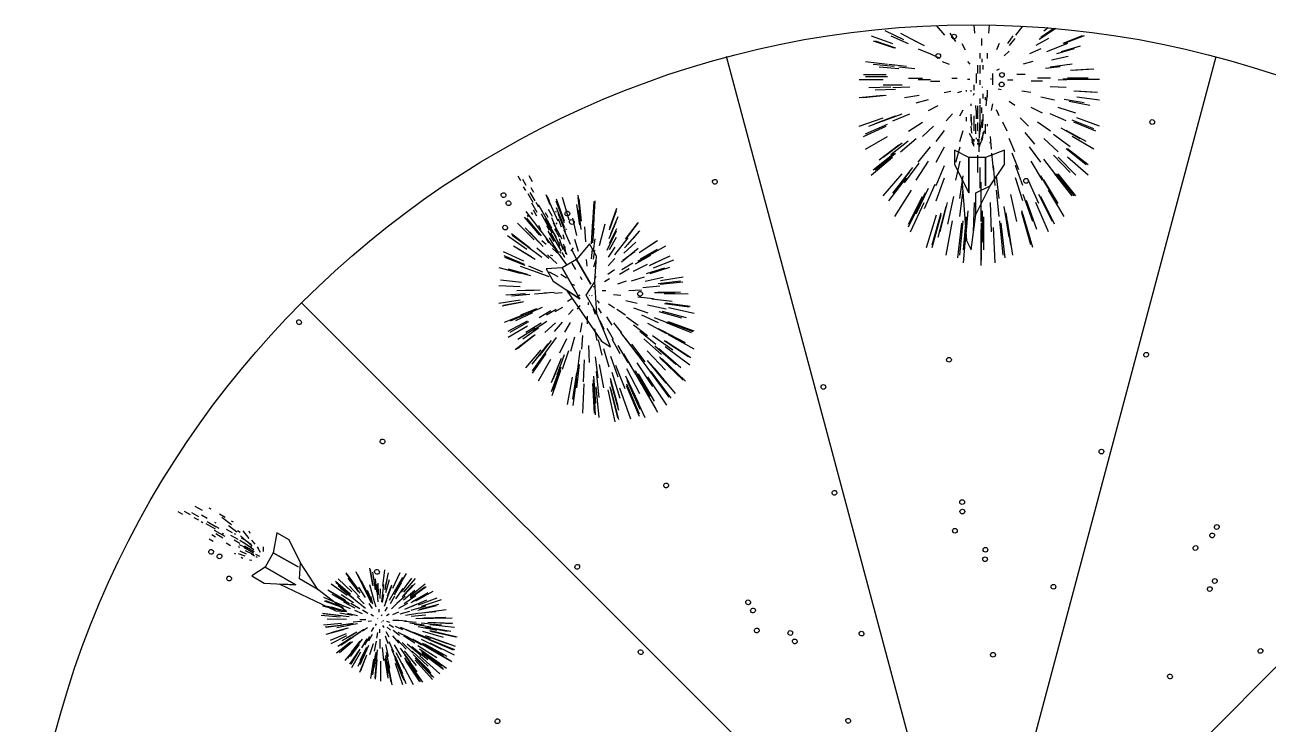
# Model space of a CAD drawing. Header units: inches. Extents: x -1.04 to 1.04, y -1.04 to 1.04.
# Drawn here: x -1.038 to 0.325, y 0.272 to 1.038 of the extents above; entities that cross this region are included whole.
import ezdxf

# ---------------------------------------------------------------- set-up
doc = ezdxf.new("R2010")
doc.units = ezdxf.units.IN
doc.header["$MEASUREMENT"] = 0

msp = doc.modelspace()

# ---------------------------------------------------------------- linework, layer by layer
at = {"color": 7, "linetype": 'Continuous'}
for p, q in [((-0.0389, 1.0377), (-0.0298, 1.0271)), ((0.0023, 1.0384), (0.0031, 1.0293)), ((0.0193, 1.0382), (0.0185, 1.0293)), ((0.0556, 1.0369), (0.0482, 1.0271)), ((-0.1103, 1.0265), (-0.0868, 1.018)), ((-0.0952, 1.0321), (-0.0748, 1.0224)), ((-0.0887, 1.0265), (-0.0695, 1.018)), ((-0.078, 1.0293), (-0.061, 1.0202)), ((-0.067, 1.0236), (-0.0522, 1.0158)), ((-0.0239, 1.0293), (-0.0176, 1.0202)), ((0.0107, 1.0236), (0.0107, 1.0158)), ((0.0453, 1.0265), (0.0394, 1.018)), ((0.0474, 1.0236), (0.0411, 1.0158)), ((0.067, 1.0362), (0.0667, 1.0359)), ((0.0843, 1.0236), (0.0704, 1.0158)), ((0.0922, 1.0343), (0.0742, 1.0224)), ((0.0902, 1.0345), (0.0758, 1.0246)), ((0.0838, 1.035), (0.0792, 1.0315)), ((0.1211, 1.0265), (0.1, 1.018)), ((0.1233, 1.0265), (0.1015, 1.018)), ((-0.1082, 1.0208), (-0.0851, 1.0133)), ((-0.106, 1.0208), (-0.0834, 1.0133)), ((-0.0585, 1.0123), (-0.0453, 1.0067)), ((-0.0107, 1.018), (-0.0072, 1.0111)), ((0.0302, 1.018), (0.0273, 1.0111)), ((0.0411, 1.0095), (0.0358, 1.0045)), ((0.0758, 1.0123), (0.0635, 1.0067)), ((0.105, 1.018), (0.0821, 1.0089)), ((0.1123, 1.0123), (0.0931, 1.0067)), ((0.1189, 1.0152), (0.0981, 1.0089)), ((0, 0), (-0.2689, 1.0036)), ((-0.1166, 0.9982), (-0.0922, 0.9953)), ((-0.0453, 1.0067), (-0.0348, 1.002)), ((-0.0323, 0.9982), (-0.0245, 0.9953)), ((-0.0044, 0.9982), (-0.0021, 0.9953)), ((0.2677, 1.0033), (0, 0)), ((0.0091, 1.0075), (0.0091, 1.0017)), ((0.0091, 1.0075), (0.0091, 1.0017)), ((0.0113, 1.001), (0.0113, 0.9976)), ((0.0171, 1.0075), (0.0171, 1.0017)), ((0.067, 0.9982), (0.0566, 0.9953)), ((0.106, 1.0038), (0.0877, 0.9998)), ((-0.1188, 0.984), (-0.0937, 0.984)), ((-0.1166, 0.9818), (-0.0922, 0.9818)), ((-0.1082, 0.9953), (-0.0851, 0.9931)), ((-0.1015, 0.9925), (-0.0799, 0.9906)), ((-0.0909, 0.9953), (-0.0713, 0.9931)), ((-0.0799, 0.9925), (-0.0625, 0.9906)), ((0.0048, 0.9851), (0.0048, 0.9744)), ((0.0065, 0.9942), (0.0065, 0.9851)), ((0.0091, 0.9942), (0.0091, 0.9851)), ((0.0124, 0.9942), (0.0124, 0.9893)), ((0.023, 0.9851), (0.023, 0.9744)), ((0.0302, 0.9897), (0.0273, 0.9884)), ((0.0585, 0.984), (0.0497, 0.984)), ((0.0972, 0.9925), (0.0809, 0.9906)), ((0.1103, 0.9953), (0.0861, 0.9919)), ((0.1317, 0.9897), (0.1085, 0.9884)), ((0.1339, 0.9897), (0.1103, 0.9884)), ((-0.1232, 0.9784), (-0.0972, 0.9784)), ((-0.1126, 0.9699), (-0.0887, 0.9705)), ((-0.0972, 0.9727), (-0.0763, 0.9727)), ((-0.0864, 0.9699), (-0.0679, 0.9705)), ((-0.0692, 0.9799), (-0.0541, 0.9799)), ((-0.0585, 0.9784), (-0.0453, 0.9784)), ((-0.0453, 0.9765), (-0.0348, 0.9765)), ((-0.0218, 0.9799), (-0.016, 0.9799)), ((-0.0044, 0.979), (-0.0021, 0.979)), ((0.0025, 0.9727), (0.0025, 0.9669)), ((0.0091, 0.9777), (0.0091, 0.9727)), ((0.0119, 0.9699), (0.0119, 0.9705)), ((0.0218, 0.979), (0.0205, 0.979)), ((0.023, 0.9777), (0.023, 0.9727)), ((0.0453, 0.9777), (0.0394, 0.9777)), ((0.0776, 0.9765), (0.0654, 0.9765)), ((0.0864, 0.9799), (0.0723, 0.9799)), ((0.1038, 0.9699), (0.0861, 0.9705)), ((0.1144, 0.9784), (0.0947, 0.9777)), ((0.1211, 0.979), (0.1, 0.979)), ((0.1277, 0.9799), (0.105, 0.9799)), ((0.1402, 0.9784), (0.1144, 0.9784)), ((-0.1232, 0.9586), (-0.0972, 0.9614)), ((-0.1211, 0.9586), (-0.0956, 0.9614)), ((-0.1188, 0.9586), (-0.0937, 0.9614)), ((-0.106, 0.9671), (-0.0834, 0.968)), ((-0.0736, 0.9586), (-0.0575, 0.9614)), ((-0.0607, 0.9529), (-0.0472, 0.9567)), ((-0.0302, 0.9642), (-0.023, 0.9658)), ((-0.0151, 0.9642), (-0.0107, 0.9658)), ((-0.0061, 0.9669), (-0.0061, 0.9653)), ((-0.0008, 0.9669), (-0.0008, 0.9653)), ((0.0021, 0.9614), (0.0031, 0.9636)), ((0.0091, 0.9578), (0.0091, 0.952)), ((0.0124, 0.9628), (0.0124, 0.9578)), ((0.0151, 0.9557), (0.0151, 0.9592)), ((0.0171, 0.9628), (0.0157, 0.9495)), ((0.0171, 0.9669), (0.0171, 0.9595)), ((0.0323, 0.9671), (0.0289, 0.968)), ((0.0648, 0.9642), (0.055, 0.9658)), ((0.0909, 0.9557), (0.0758, 0.9592)), ((0.1233, 0.9529), (0.1015, 0.9567)), ((0.1362, 0.9642), (0.1119, 0.9658)), ((0.138, 0.9642), (0.1138, 0.9658)), ((0.1402, 0.9557), (0.1153, 0.9592)), ((-0.0972, 0.9331), (-0.0763, 0.941)), ((-0.0864, 0.9331), (-0.0679, 0.941)), ((-0.0474, 0.9444), (-0.0368, 0.9501)), ((-0.028, 0.9331), (-0.021, 0.941)), ((-0.0129, 0.9388), (-0.0092, 0.9454)), ((-0.0008, 0.952), (-0.0008, 0.9495)), ((0.0048, 0.9446), (0.0047, 0.9501)), ((0.0048, 0.9446), (0.0048, 0.9354)), ((0.0048, 0.9446), (0.0048, 0.9354)), ((0.0048, 0.9446), (0.0048, 0.9388)), ((0.0065, 0.9495), (0.0065, 0.9446)), ((0.0065, 0.9495), (0.0065, 0.9446)), ((0.0065, 0.9446), (0.0065, 0.9354)), ((0.0091, 0.9504), (0.0091, 0.9404)), ((0.0091, 0.9504), (0.0091, 0.9404)), ((0.0091, 0.9495), (0.0091, 0.9346)), ((0.0113, 0.9416), (0.0113, 0.9479)), ((0.023, 0.952), (0.0214, 0.9446)), ((0.0302, 0.9388), (0.0273, 0.9454)), ((0.0474, 0.9501), (0.0411, 0.9545)), ((0.0776, 0.9416), (0.0654, 0.9479)), ((0.1038, 0.9331), (0.0861, 0.941)), ((0.1144, 0.9416), (0.0947, 0.9479)), ((0.1295, 0.9501), (0.1069, 0.9545)), ((-0.1232, 0.9274), (-0.0972, 0.9366)), ((-0.1188, 0.9161), (-0.0937, 0.9274)), ((-0.1166, 0.9189), (-0.0922, 0.9296)), ((-0.1126, 0.9274), (-0.0887, 0.9366)), ((-0.106, 0.9303), (-0.0834, 0.9388)), ((-0.0692, 0.9218), (-0.0541, 0.9318)), ((-0.0541, 0.9161), (-0.0419, 0.9274)), ((-0.0061, 0.9371), (-0.0061, 0.933)), ((-0.0008, 0.9404), (-0.0002, 0.928)), ((-0.0008, 0.9371), (-0.0008, 0.933)), ((0.0025, 0.9388), (0.0025, 0.9313)), ((0.0025, 0.9313), (0.0025, 0.9222)), ((0.0044, 0.9189), (0.0047, 0.9296)), ((0.0065, 0.9313), (0.0065, 0.9222)), ((0.0114, 0.9346), (0.0081, 0.9181)), ((0.0091, 0.9346), (0.0081, 0.9181)), ((0.0091, 0.928), (0.0081, 0.9147)), ((0.0091, 0.9404), (0.0091, 0.9371)), ((0.0124, 0.9354), (0.0114, 0.9255)), ((0.0124, 0.9404), (0.0124, 0.9371)), ((0.0124, 0.9371), (0.0124, 0.933)), ((0.0151, 0.9189), (0.0151, 0.9296)), ((0.0171, 0.9296), (0.0171, 0.9272)), ((0.039, 0.9218), (0.0343, 0.9318)), ((0.0625, 0.9274), (0.0532, 0.9366)), ((0.0864, 0.9218), (0.0723, 0.9318)), ((0.1339, 0.9246), (0.1103, 0.934)), ((0.1362, 0.9218), (0.1119, 0.9318)), ((0.1402, 0.9274), (0.1153, 0.9366)), ((-0.1166, 0.902), (-0.0922, 0.9161)), ((-0.078, 0.8991), (-0.061, 0.9139)), ((-0.039, 0.9105), (-0.0298, 0.9227)), ((-0.0129, 0.9105), (-0.0092, 0.9227)), ((-0.0028, 0.9197), (0.0025, 0.9106)), ((-0.0008, 0.9272), (-0.0002, 0.9197)), ((0.0048, 0.9147), (0.0048, 0.9131)), ((0.0082, 0.8991), (0.0082, 0.9139)), ((0.0137, 0.9222), (0.0104, 0.9123)), ((0.0124, 0.9181), (0.0114, 0.9131)), ((0.0124, 0.9205), (0.0124, 0.9181)), ((0.0218, 0.902), (0.0205, 0.9161)), ((0.0474, 0.8991), (0.0411, 0.9139)), ((0.0692, 0.9076), (0.0585, 0.9205)), ((0.095, 0.8991), (0.0792, 0.9139)), ((0.1082, 0.9048), (0.0897, 0.9183)), ((0.1189, 0.9133), (0.0981, 0.9252)), ((0.1254, 0.9105), (0.1035, 0.9227)), ((0.1339, 0.902), (0.1103, 0.9161)), ((-0.1015, 0.8906), (-0.0799, 0.907)), ((-0.0972, 0.8935), (-0.0763, 0.9092)), ((-0.0887, 0.8963), (-0.0695, 0.9114)), ((-0.0585, 0.8878), (-0.0453, 0.9048)), ((-0.039, 0.8878), (-0.0298, 0.9048)), ((-0.0031, 0.8931), (-0.0187, 0.9009)), ((-0.0187, 0.9009), (-0.0187, 0.8853)), ((-0.0172, 0.8878), (-0.0126, 0.9048)), ((-0.0002, 0.9131), (0.0025, 0.9073)), ((-0.0002, 0.9106), (0.0025, 0.9056)), ((0.0025, 0.9131), (0.0025, 0.9106)), ((0.0065, 0.9131), (0.0065, 0.9106)), ((0.0065, 0.9089), (0.0065, 0.9073)), ((0.0091, 0.9073), (0.0081, 0.9048)), ((0.0091, 0.9073), (0.0081, 0.9048)), ((0.0114, 0.9131), (0.0091, 0.9073)), ((0.036, 0.9009), (0.0151, 0.8931)), ((0.0214, 0.9089), (0.0197, 0.9089)), ((0.036, 0.8853), (0.036, 0.9009)), ((0.0758, 0.8878), (0.0635, 0.9048)), ((0.1254, 0.885), (0.1035, 0.9026)), ((0.1277, 0.885), (0.105, 0.9026)), ((-0.1103, 0.8737), (-0.0868, 0.8935)), ((-0.1082, 0.8793), (-0.0851, 0.8979)), ((-0.106, 0.8793), (-0.0834, 0.8979)), ((-0.0736, 0.8652), (-0.0575, 0.8866)), ((-0.0607, 0.868), (-0.0472, 0.8888)), ((-0.0172, 0.868), (-0.0126, 0.8888)), ((0.0151, 0.8931), (-0.0031, 0.8931)), ((-0.0031, 0.8931), (-0.0031, 0.8541)), ((-0.0031, 0.8541), (-0.0031, 0.8931)), ((0.0067, 0.8765), (0.0067, 0.8957)), ((0.0151, 0.8931), (0.0151, 0.8619)), ((0.0151, 0.8619), (0.0151, 0.8931)), ((0.0239, 0.8793), (0.022, 0.8979)), ((0.0519, 0.8793), (0.0446, 0.8979)), ((0.0776, 0.868), (0.0654, 0.8888)), ((0.095, 0.8708), (0.0792, 0.8913)), ((0.1082, 0.8765), (0.0897, 0.8957)), ((0.1144, 0.8737), (0.0947, 0.8935)), ((0.1277, 0.8737), (0.105, 0.8935)), ((-0.4978, 0.8728), (-0.4949, 0.8678)), ((-0.4858, 0.8731), (-0.482, 0.8666)), ((-0.0972, 0.851), (-0.0763, 0.8752)), ((-0.0864, 0.8539), (-0.0679, 0.8774)), ((-0.0821, 0.8595), (-0.0645, 0.8822)), ((-0.039, 0.8624), (-0.0298, 0.8844)), ((-0.0187, 0.8853), (-0.0031, 0.8541)), ((-0.0129, 0.8482), (-0.0092, 0.873)), ((0.0094, 0.8595), (0.0094, 0.8822)), ((0.0204, 0.8619), (0.036, 0.8853)), ((0.0258, 0.8624), (0.0239, 0.8844)), ((0.0302, 0.8482), (0.0273, 0.873)), ((0.0562, 0.8624), (0.0482, 0.8844)), ((0.0909, 0.8482), (0.0758, 0.873)), ((0.1103, 0.851), (0.0912, 0.8752)), ((0.1123, 0.851), (0.0931, 0.8752)), ((0.1144, 0.851), (0.0947, 0.8752)), ((-0.4926, 0.8691), (-0.4889, 0.8626)), ((-0.4926, 0.8691), (-0.4889, 0.8626)), ((-0.4918, 0.861), (-0.4893, 0.8567)), ((-0.4836, 0.86), (-0.4807, 0.855)), ((-0.0909, 0.8454), (-0.0713, 0.8708)), ((-0.0909, 0.8454), (-0.0713, 0.8708)), ((-0.0607, 0.8312), (-0.0472, 0.8595)), ((-0.0519, 0.8369), (-0.0402, 0.8639)), ((-0.039, 0.8454), (-0.0298, 0.8708)), ((-0.0031, 0.8541), (-0.0109, 0.8697)), ((-0.0109, 0.8697), (-0.0057, 0.802)), ((0.0047, 0.8541), (0.0204, 0.8619)), ((0.0047, 0.8306), (0.0204, 0.8619)), ((0.0104, 0.8397), (0.0104, 0.8661)), ((0.0562, 0.8454), (0.0482, 0.8708)), ((0.0736, 0.8425), (0.062, 0.8686)), ((0.095, 0.8425), (0.0792, 0.8686)), ((-0.4866, 0.8534), (-0.4813, 0.8441)), ((-0.4844, 0.8547), (-0.479, 0.8454)), ((-0.4669, 0.8524), (-0.4626, 0.8415)), ((-0.4661, 0.8509), (-0.4632, 0.8459)), ((-0.4648, 0.8477), (-0.4539, 0.8234)), ((-0.4558, 0.8478), (-0.4469, 0.8237)), ((-0.449, 0.8494), (-0.4419, 0.8245)), ((-0.4321, 0.8493), (-0.4291, 0.8248)), ((-0.4318, 0.8518), (-0.4288, 0.8266)), ((-0.431, 0.8475), (-0.4282, 0.8232)), ((-0.4132, 0.8455), (-0.4148, 0.8218)), ((-0.0843, 0.8284), (-0.066, 0.8573)), ((-0.0692, 0.8199), (-0.0541, 0.8504)), ((-0.0692, 0.8171), (-0.0541, 0.8482)), ((-0.0648, 0.8256), (-0.0507, 0.8548)), ((-0.026, 0.8199), (-0.0195, 0.8504)), ((-0.0129, 0.8284), (-0.0092, 0.8573)), ((0.0047, 0.8306), (0.0047, 0.8541)), ((0.0104, 0.8227), (0.0104, 0.8526)), ((0.0302, 0.8284), (0.0273, 0.8573)), ((0.0497, 0.8227), (0.0428, 0.8526)), ((0.067, 0.8227), (0.0566, 0.8526)), ((0.0713, 0.8142), (0.06, 0.846)), ((0.0887, 0.8227), (0.0738, 0.8526)), ((0.0909, 0.8199), (0.0758, 0.8504)), ((0.1015, 0.8284), (0.0843, 0.8573)), ((-0.4888, 0.8339), (-0.4727, 0.8125)), ((-0.483, 0.8326), (-0.4818, 0.8304)), ((-0.4827, 0.8433), (-0.4769, 0.8332)), ((-0.481, 0.8356), (-0.4773, 0.8292)), ((-0.4781, 0.844), (-0.4752, 0.839)), ((-0.4755, 0.8415), (-0.4623, 0.8186)), ((-0.4744, 0.8395), (-0.4614, 0.817)), ((-0.4733, 0.8377), (-0.4607, 0.8158)), ((-0.4678, 0.8327), (-0.4649, 0.8277)), ((-0.4646, 0.8365), (-0.4601, 0.8286)), ((-0.4566, 0.8344), (-0.4557, 0.833)), ((-0.456, 0.8454), (-0.447, 0.8216)), ((-0.4556, 0.8381), (-0.4467, 0.8163)), ((-0.4539, 0.8319), (-0.4457, 0.8115)), ((-0.4333, 0.8414), (-0.43, 0.8188)), ((-0.4313, 0.8351), (-0.4285, 0.8139)), ((-0.4147, 0.8324), (-0.4162, 0.8118)), ((-0.4145, 0.8448), (-0.4159, 0.8212)), ((-0.414, 0.8376), (-0.4158, 0.8158)), ((-0.3898, 0.8345), (-0.3974, 0.8135)), ((-0.3896, 0.837), (-0.3972, 0.8156)), ((-0.067, 0.8114), (-0.0522, 0.8435)), ((-0.0434, 0.7973), (-0.0333, 0.8322)), ((-0.0368, 0.8058), (-0.028, 0.8391)), ((-0.0346, 0.8114), (-0.0264, 0.8435)), ((-0.0067, 0.8001), (-0.0038, 0.8347)), ((0.0021, 0.8114), (0.0031, 0.8435)), ((0.0119, 0.8001), (0.0119, 0.8347)), ((0.0218, 0.8114), (0.0205, 0.8435)), ((0.0411, 0.8058), (0.0358, 0.8391)), ((0.0431, 0.7973), (0.0377, 0.8322)), ((0.0648, 0.8001), (0.055, 0.8347)), ((0.0648, 0.7973), (0.055, 0.8322)), ((0.0843, 0.8114), (0.0704, 0.8435)), ((-0.498, 0.8211), (-0.4797, 0.8027)), ((-0.4907, 0.8277), (-0.4741, 0.808)), ((-0.4884, 0.8266), (-0.4722, 0.807)), ((-0.4876, 0.8299), (-0.4864, 0.8278)), ((-0.4752, 0.8189), (-0.4727, 0.8146)), ((-0.4723, 0.8312), (-0.4603, 0.8105)), ((-0.4679, 0.826), (-0.4568, 0.8067)), ((-0.4679, 0.826), (-0.4641, 0.8196)), ((-0.4664, 0.8183), (-0.4635, 0.8133)), ((-0.4664, 0.8183), (-0.4635, 0.8133)), ((-0.4617, 0.8315), (-0.4609, 0.83)), ((-0.4608, 0.8272), (-0.4551, 0.8133)), ((-0.4591, 0.8214), (-0.4494, 0.8039)), ((-0.4559, 0.8214), (-0.4551, 0.82)), ((-0.4535, 0.8257), (-0.4503, 0.817)), ((-0.4377, 0.8266), (-0.4335, 0.8076)), ((-0.4157, 0.8233), (-0.4174, 0.7985)), ((-0.4143, 0.8251), (-0.4159, 0.8066)), ((-0.4024, 0.8198), (-0.4085, 0.7962)), ((-0.3901, 0.8221), (-0.3978, 0.804)), ((-0.3881, 0.828), (-0.396, 0.8088)), ((-0.3669, 0.8208), (-0.3802, 0.8033)), ((-0.3657, 0.8216), (-0.3792, 0.8039)), ((-0.0497, 0.7944), (-0.0384, 0.83)), ((-0.0434, 0.7944), (-0.0333, 0.83)), ((-0.028, 0.786), (-0.021, 0.8234)), ((-0.0151, 0.7831), (-0.0107, 0.8209)), ((-0.0129, 0.786), (-0.0092, 0.8234)), ((-0.0088, 0.7916), (-0.0057, 0.8278)), ((-0.0005, 0.7916), (0.0047, 0.8306)), ((0.0107, 0.7831), (0.0107, 0.8209)), ((0.0107, 0.7803), (0.0107, 0.8186)), ((0.0135, 0.7916), (0.0135, 0.8278)), ((0.0346, 0.786), (0.0308, 0.8234)), ((0.0369, 0.7831), (0.0323, 0.8209)), ((0.0453, 0.786), (0.0394, 0.8234)), ((0.067, 0.7944), (0.0566, 0.83)), ((-0.5089, 0.8073), (-0.4878, 0.7926)), ((-0.5048, 0.8097), (-0.4848, 0.7943)), ((-0.5038, 0.8079), (-0.484, 0.7931)), ((-0.4897, 0.816), (-0.4735, 0.7991)), ((-0.4851, 0.8115), (-0.4701, 0.7956)), ((-0.4731, 0.8133), (-0.4611, 0.7971)), ((-0.4669, 0.8046), (-0.464, 0.7996)), ((-0.4649, 0.8124), (-0.4612, 0.806)), ((-0.4632, 0.8096), (-0.4583, 0.8009)), ((-0.4632, 0.8096), (-0.4583, 0.8009)), ((-0.4632, 0.8048), (-0.4586, 0.7969)), ((-0.462, 0.816), (-0.4558, 0.8053)), ((-0.462, 0.816), (-0.4558, 0.8053)), ((-0.4618, 0.8104), (-0.4568, 0.8018)), ((-0.4607, 0.8082), (-0.4518, 0.7933)), ((-0.4603, 0.8131), (-0.4583, 0.8096)), ((-0.4591, 0.811), (-0.4517, 0.7961)), ((-0.4575, 0.8148), (-0.4554, 0.8112)), ((-0.4554, 0.8112), (-0.4525, 0.8062)), ((-0.4485, 0.8085), (-0.4471, 0.8035)), ((-0.4472, 0.8137), (-0.4405, 0.7978)), ((-0.4454, 0.8151), (-0.4446, 0.8136)), ((-0.4245, 0.8169), (-0.4235, 0.8004)), ((-0.4145, 0.8155), (-0.416, 0.7993)), ((-0.3899, 0.8123), (-0.4001, 0.7911)), ((-0.3896, 0.8149), (-0.3975, 0.7988)), ((-0.3899, 0.8052), (-0.3975, 0.7917)), ((-0.3772, 0.8051), (-0.3916, 0.7862)), ((-0.3672, 0.8084), (-0.3806, 0.7939)), ((-0.3642, 0.8126), (-0.378, 0.7971)), ((-0.0088, 0.7775), (-0.0057, 0.8164)), ((0.0104, 0.7746), (0.0104, 0.8142)), ((0.0258, 0.7775), (0.0239, 0.8164)), ((-0.5025, 0.7963), (-0.4831, 0.7844)), ((-0.4966, 0.7926), (-0.4787, 0.7815)), ((-0.487, 0.7954), (-0.4714, 0.7837)), ((-0.477, 0.7941), (-0.4639, 0.7825)), ((-0.4715, 0.8019), (-0.4668, 0.7979)), ((-0.4638, 0.8006), (-0.4549, 0.7905)), ((-0.4597, 0.7934), (-0.4528, 0.7869)), ((-0.4586, 0.7969), (-0.4531, 0.7886)), ((-0.4552, 0.7989), (-0.4502, 0.7903)), ((-0.4529, 0.8002), (-0.4521, 0.7988)), ((-0.4525, 0.8043), (-0.4483, 0.7923)), ((-0.4511, 0.7992), (-0.4439, 0.7866)), ((-0.4479, 0.7983), (-0.4463, 0.7935)), ((-0.4463, 0.7954), (-0.4463, 0.7935)), ((-0.4463, 0.7935), (-0.4454, 0.7873)), ((-0.4371, 0.7941), (-0.4397, 0.7906)), ((-0.4384, 0.7918), (-0.4334, 0.781)), ((-0.4355, 0.8034), (-0.4317, 0.7903)), ((-0.4193, 0.7982), (-0.4334, 0.781)), ((-0.4115, 0.7847), (-0.4193, 0.7982)), ((-0.4161, 0.7924), (-0.4173, 0.7819)), ((-0.4137, 0.7915), (-0.4152, 0.7814)), ((-0.4133, 0.804), (-0.4151, 0.7906)), ((-0.3912, 0.7946), (-0.3985, 0.7836)), ((-0.3659, 0.7932), (-0.3842, 0.7782)), ((-0.3684, 0.8003), (-0.3813, 0.788)), ((-0.3461, 0.8009), (-0.3648, 0.7884)), ((-0.3447, 0.8017), (-0.3636, 0.7891)), ((-0.345, 0.7923), (-0.3636, 0.7816)), ((-0.3359, 0.7959), (-0.3565, 0.784)), ((-0.0057, 0.802), (-0.0005, 0.7916)), ((-0.5138, 0.7898), (-0.4915, 0.7796)), ((-0.5132, 0.7854), (-0.4909, 0.7762)), ((-0.5122, 0.7836), (-0.4902, 0.7749)), ((-0.4651, 0.7863), (-0.4548, 0.7769)), ((-0.4624, 0.7862), (-0.4598, 0.7857)), ((-0.4549, 0.7905), (-0.4541, 0.789)), ((-0.4528, 0.7869), (-0.4498, 0.7829)), ((-0.4521, 0.7902), (-0.4508, 0.788)), ((-0.4509, 0.7846), (-0.4442, 0.7755)), ((-0.4494, 0.7889), (-0.4469, 0.7846)), ((-0.4334, 0.781), (-0.4492, 0.7719)), ((-0.4477, 0.786), (-0.4465, 0.7838)), ((-0.4334, 0.781), (-0.4178, 0.754)), ((-0.4178, 0.754), (-0.4334, 0.781)), ((-0.4227, 0.7812), (-0.4221, 0.7737)), ((-0.4127, 0.7798), (-0.4146, 0.7726)), ((-0.4133, 0.7566), (-0.4115, 0.7847)), ((-0.3915, 0.7821), (-0.3986, 0.7743)), ((-0.3696, 0.7897), (-0.3825, 0.7799)), ((-0.3523, 0.7857), (-0.369, 0.7761)), ((-0.3486, 0.7892), (-0.3662, 0.7791)), ((-0.3328, 0.7841), (-0.3537, 0.7744)), ((-0.3312, 0.785), (-0.3527, 0.775)), ((-0.3269, 0.7803), (-0.3493, 0.7715)), ((-0.5187, 0.7724), (-0.495, 0.7663)), ((-0.5085, 0.7708), (-0.4875, 0.7652)), ((-0.5037, 0.7688), (-0.4837, 0.7637)), ((-0.4952, 0.7737), (-0.4766, 0.7674)), ((-0.486, 0.7742), (-0.4708, 0.7677)), ((-0.4766, 0.7674), (-0.4637, 0.7626)), ((-0.4492, 0.7719), (-0.4667, 0.7709)), ((-0.4667, 0.7709), (-0.4589, 0.7573)), ((-0.4634, 0.7675), (-0.4538, 0.7625)), ((-0.4507, 0.765), (-0.4442, 0.7609)), ((-0.4492, 0.7719), (-0.4297, 0.7381)), ((-0.4297, 0.7381), (-0.4492, 0.7719)), ((-0.4384, 0.7772), (-0.4344, 0.7703)), ((-0.3919, 0.7697), (-0.3989, 0.7649)), ((-0.3756, 0.7709), (-0.3863, 0.7647)), ((-0.3716, 0.777), (-0.3836, 0.77)), ((-0.3559, 0.7758), (-0.3712, 0.768)), ((-0.337, 0.7718), (-0.3569, 0.7653)), ((-0.3315, 0.7725), (-0.353, 0.7656)), ((-0.5185, 0.7527), (-0.4951, 0.7516)), ((-0.5166, 0.7589), (-0.4937, 0.7562)), ((-0.5166, 0.7589), (-0.4937, 0.7562)), ((-0.4589, 0.7573), (-0.4297, 0.7381)), ((-0.4392, 0.7546), (-0.4356, 0.753)), ((-0.4293, 0.7627), (-0.4274, 0.7594)), ((-0.4229, 0.742), (-0.4133, 0.7566)), ((-0.4132, 0.7519), (-0.4148, 0.751)), ((-0.4121, 0.7628), (-0.4141, 0.7599)), ((-0.4112, 0.7217), (-0.4133, 0.7566)), ((-0.3973, 0.7598), (-0.4027, 0.7566)), ((-0.379, 0.7574), (-0.3884, 0.7543)), ((-0.359, 0.7618), (-0.3736, 0.7574)), ((-0.342, 0.7518), (-0.3608, 0.7502)), ((-0.3383, 0.7614), (-0.3581, 0.7572)), ((-0.3192, 0.7575), (-0.3437, 0.7546)), ((-0.3168, 0.7565), (-0.3418, 0.7537)), ((-0.3163, 0.7619), (-0.3413, 0.7577)), ((-0.5186, 0.7333), (-0.4952, 0.7369)), ((-0.5109, 0.7425), (-0.4894, 0.744)), ((-0.5046, 0.7414), (-0.4847, 0.743)), ((-0.4987, 0.7472), (-0.48, 0.7474)), ((-0.4895, 0.7477), (-0.4732, 0.7479)), ((-0.4796, 0.7436), (-0.4659, 0.7446)), ((-0.4689, 0.7446), (-0.4579, 0.7455)), ((-0.4574, 0.7441), (-0.4491, 0.7451)), ((-0.4297, 0.7381), (-0.4443, 0.7477)), ((-0.4443, 0.7477), (-0.4059, 0.6917)), ((-0.4432, 0.7356), (-0.4384, 0.7384)), ((-0.4316, 0.7413), (-0.4295, 0.7425)), ((-0.4112, 0.7217), (-0.4229, 0.742)), ((-0.4192, 0.7416), (-0.4195, 0.7421)), ((-0.4162, 0.741), (-0.4166, 0.7418)), ((-0.4012, 0.7469), (-0.4051, 0.7467)), ((-0.3849, 0.7417), (-0.3928, 0.7426)), ((-0.3621, 0.7477), (-0.376, 0.7469)), ((-0.349, 0.7379), (-0.3661, 0.7397)), ((-0.3286, 0.7351), (-0.3508, 0.7376)), ((-0.325, 0.7447), (-0.3478, 0.7448)), ((-0.3194, 0.7451), (-0.344, 0.7453)), ((-0.3108, 0.743), (-0.3373, 0.7436)), ((-0.7351, 0.7335), (0, 0)), ((-0.515, 0.7302), (-0.4926, 0.7347)), ((-0.5136, 0.7311), (-0.4915, 0.7353)), ((-0.5001, 0.7143), (-0.4812, 0.7229)), ((-0.4944, 0.7204), (-0.477, 0.7273)), ((-0.486, 0.7225), (-0.4707, 0.7289)), ((-0.4742, 0.7177), (-0.4614, 0.7251)), ((-0.4663, 0.7206), (-0.4556, 0.7268)), ((-0.4569, 0.724), (-0.4484, 0.7289)), ((-0.4423, 0.7208), (-0.4369, 0.7263)), ((-0.4323, 0.7266), (-0.4295, 0.7306)), ((-0.4201, 0.7313), (-0.4204, 0.7342)), ((-0.4125, 0.721), (-0.4146, 0.7266)), ((-0.4083, 0.7333), (-0.4104, 0.7362)), ((-0.406, 0.7224), (-0.4091, 0.7277)), ((-0.3919, 0.7278), (-0.3982, 0.7323)), ((-0.3798, 0.7201), (-0.3892, 0.7263)), ((-0.3667, 0.7328), (-0.3793, 0.7357)), ((-0.3549, 0.7223), (-0.3705, 0.7279)), ((-0.335, 0.7266), (-0.3556, 0.731)), ((-0.318, 0.7167), (-0.3429, 0.7238)), ((-0.3128, 0.7173), (-0.3391, 0.7243)), ((-0.31, 0.7288), (-0.3368, 0.7327)), ((-0.3087, 0.7295), (-0.3357, 0.7333)), ((-0.3045, 0.7221), (-0.3326, 0.728)), ((0.7335, 0.7351), (0, 0)), ((-0.5123, 0.7124), (-0.4903, 0.7214)), ((-0.5083, 0.7025), (-0.4873, 0.7139)), ((-0.506, 0.7014), (-0.4856, 0.7132)), ((-0.5056, 0.7139), (-0.486, 0.7225)), ((-0.4889, 0.7014), (-0.4721, 0.7118)), ((-0.481, 0.7036), (-0.4658, 0.7134)), ((-0.4682, 0.7011), (-0.4566, 0.7116)), ((-0.4577, 0.7021), (-0.4486, 0.7124)), ((-0.4462, 0.7016), (-0.4399, 0.712)), ((-0.4291, 0.7016), (-0.4272, 0.7118)), ((-0.4215, 0.7107), (-0.4214, 0.719)), ((-0.3962, 0.6853), (-0.4112, 0.7217)), ((-0.4029, 0.7044), (-0.4074, 0.7141)), ((-0.3944, 0.7093), (-0.4, 0.7183)), ((-0.3837, 0.7009), (-0.3923, 0.7119)), ((-0.3659, 0.7088), (-0.3785, 0.7178)), ((-0.3556, 0.6974), (-0.3709, 0.7093)), ((-0.3435, 0.7118), (-0.3619, 0.7202)), ((-0.3344, 0.6997), (-0.3553, 0.7111)), ((-0.3244, 0.7082), (-0.3477, 0.7172)), ((-0.3072, 0.7008), (-0.3346, 0.7118)), ((-0.3056, 0.7017), (-0.3336, 0.7124)), ((-0.3043, 0.7025), (-0.3326, 0.713)), ((-0.5085, 0.6962), (-0.4872, 0.7085)), ((-0.5005, 0.6825), (-0.4809, 0.6975)), ((-0.4992, 0.6832), (-0.4797, 0.6982)), ((-0.4978, 0.6939), (-0.4787, 0.706)), ((-0.4977, 0.6841), (-0.4786, 0.6988)), ((-0.4924, 0.6943), (-0.4749, 0.7064)), ((-0.4671, 0.6796), (-0.4555, 0.6955)), ((-0.4397, 0.6808), (-0.4353, 0.6963)), ((-0.4276, 0.6827), (-0.4263, 0.6977)), ((-0.4109, 0.6923), (-0.4134, 0.7052)), ((-0.3927, 0.6933), (-0.3998, 0.7056)), ((-0.3739, 0.6868), (-0.3848, 0.7013)), ((-0.3464, 0.6881), (-0.3641, 0.7023)), ((-0.3278, 0.6818), (-0.3501, 0.6974)), ((-0.3186, 0.6918), (-0.3434, 0.7051)), ((-0.3138, 0.6899), (-0.3397, 0.7035)), ((-0.3044, 0.683), (-0.3324, 0.6985)), ((-0.4889, 0.6623), (-0.4721, 0.6822)), ((-0.4819, 0.6663), (-0.4667, 0.6853)), ((-0.4787, 0.6706), (-0.4646, 0.6886)), ((-0.474, 0.6756), (-0.4609, 0.6924)), ((-0.4516, 0.6787), (-0.4439, 0.6947)), ((-0.4192, 0.6681), (-0.4199, 0.6868)), ((-0.4053, 0.6762), (-0.4091, 0.693)), ((-0.4059, 0.6917), (-0.3962, 0.6853)), ((-0.3977, 0.6632), (-0.4035, 0.6833)), ((-0.3854, 0.6778), (-0.3944, 0.694)), ((-0.3768, 0.6681), (-0.3877, 0.687)), ((-0.3661, 0.6767), (-0.379, 0.6937)), ((-0.358, 0.6691), (-0.3727, 0.6882)), ((-0.34, 0.6771), (-0.3594, 0.6941)), ((-0.3246, 0.6662), (-0.3476, 0.686)), ((-0.3188, 0.6625), (-0.3432, 0.6831)), ((-0.3106, 0.6743), (-0.3372, 0.692)), ((-0.3091, 0.6653), (-0.3361, 0.6855)), ((-0.308, 0.6735), (-0.3354, 0.6913)), ((-0.4817, 0.6565), (-0.4667, 0.6781)), ((-0.4815, 0.659), (-0.4671, 0.6796)), ((-0.4752, 0.6481), (-0.4617, 0.6718)), ((-0.4609, 0.6464), (-0.451, 0.6705)), ((-0.4591, 0.6499), (-0.4497, 0.673)), ((-0.4546, 0.6548), (-0.4465, 0.6769)), ((-0.4488, 0.6609), (-0.4418, 0.6813)), ((-0.4318, 0.6608), (-0.4293, 0.6813)), ((-0.4258, 0.6469), (-0.4248, 0.671)), ((-0.4097, 0.6515), (-0.4127, 0.6743)), ((-0.3876, 0.652), (-0.3959, 0.6748)), ((-0.3684, 0.6556), (-0.3813, 0.6778)), ((-0.3621, 0.6446), (-0.3764, 0.6694)), ((-0.3506, 0.6563), (-0.3671, 0.6785)), ((-0.3359, 0.6597), (-0.356, 0.6811)), ((-0.3351, 0.6455), (-0.3557, 0.6704)), ((-0.3176, 0.6509), (-0.3423, 0.6744)), ((-0.3164, 0.6489), (-0.3416, 0.6731)), ((-0.314, 0.6478), (-0.3396, 0.6722)), ((-0.4609, 0.6365), (-0.4511, 0.663)), ((-0.4602, 0.6322), (-0.4507, 0.6598)), ((-0.4595, 0.6374), (-0.4501, 0.6636)), ((-0.4374, 0.628), (-0.4332, 0.657)), ((-0.4368, 0.6334), (-0.4318, 0.6608)), ((-0.4332, 0.6403), (-0.4302, 0.6659)), ((-0.4086, 0.63), (-0.4116, 0.6582)), ((-0.4033, 0.6405), (-0.408, 0.6661)), ((-0.3854, 0.6288), (-0.3944, 0.6573)), ((-0.3802, 0.6392), (-0.3903, 0.6651)), ((-0.3638, 0.6338), (-0.3782, 0.6612)), ((-0.3525, 0.6307), (-0.3688, 0.6591)), ((-0.3497, 0.6419), (-0.3668, 0.6678)), ((-0.348, 0.6258), (-0.3653, 0.6557)), ((-0.3319, 0.6304), (-0.3531, 0.659)), ((-0.3304, 0.6408), (-0.3523, 0.6669)), ((-0.3295, 0.6291), (-0.3514, 0.6583)), ((-0.3249, 0.6344), (-0.348, 0.6619)), ((-0.4432, 0.6223), (-0.4378, 0.6523)), ((-0.437, 0.6211), (-0.4332, 0.6515)), ((-0.437, 0.6211), (-0.4332, 0.6515)), ((-0.4264, 0.6126), (-0.425, 0.645)), ((-0.4135, 0.6126), (-0.4153, 0.6452)), ((-0.4128, 0.6177), (-0.4149, 0.6492)), ((-0.4124, 0.6108), (-0.4145, 0.6439)), ((-0.4121, 0.6232), (-0.4144, 0.6532)), ((-0.4087, 0.6078), (-0.4119, 0.6417)), ((-0.3881, 0.6075), (-0.3965, 0.6414)), ((-0.3878, 0.6199), (-0.3961, 0.6508)), ((-0.387, 0.6156), (-0.3958, 0.6473)), ((-0.3652, 0.6234), (-0.3793, 0.6531)), ((-0.3644, 0.6089), (-0.3786, 0.6425)), ((-0.3643, 0.6117), (-0.3783, 0.6444)), ((-0.3635, 0.6169), (-0.3779, 0.6484)), ((-0.3582, 0.6077), (-0.3739, 0.6415)), ((-0.347, 0.6189), (-0.3651, 0.6503)), ((-0.346, 0.6171), (-0.3643, 0.6488)), ((-0.3441, 0.6134), (-0.363, 0.6461)), ((-0.3342, 0.6215), (-0.3552, 0.6524)), ((-0.3911, 0.6033), (-0.3987, 0.6381)), ((-0.387, 0.6057), (-0.3956, 0.6399)), ((-0.3739, 0.6061), (-0.3858, 0.6401)), ((-0.8705, 0.5048), (-0.8655, 0.5019)), ((-0.8635, 0.5053), (-0.8571, 0.5016)), ((-0.8518, 0.5108), (-0.8439, 0.5062)), ((-0.8366, 0.5089), (-0.8345, 0.5077)), ((-0.8558, 0.5039), (-0.8479, 0.4993)), ((-0.8558, 0.5039), (-0.8479, 0.4993)), ((-0.8531, 0.4985), (-0.8481, 0.4956)), ((-0.8452, 0.494), (-0.8431, 0.4928)), ((-0.8448, 0.5014), (-0.8383, 0.4977)), ((-0.8399, 0.4917), (-0.8298, 0.4859)), ((-0.8385, 0.494), (-0.8285, 0.4882)), ((-0.8304, 0.4931), (-0.829, 0.4923)), ((-0.8251, 0.5023), (-0.8187, 0.4986)), ((-0.8224, 0.4988), (-0.8117, 0.4907)), ((-0.8122, 0.4948), (-0.8101, 0.4936)), ((-0.8335, 0.4796), (-0.8292, 0.4771)), ((-0.8321, 0.4902), (-0.8256, 0.4865)), ((-0.8307, 0.4844), (-0.8192, 0.4778)), ((-0.8289, 0.4808), (-0.8211, 0.4762)), ((-0.8219, 0.4813), (-0.8205, 0.4805)), ((-0.8175, 0.4857), (-0.8111, 0.4819)), ((-0.8152, 0.4897), (-0.8131, 0.4884)), ((-0.8138, 0.4888), (-0.8058, 0.4827)), ((-0.8127, 0.4791), (-0.8048, 0.4745)), ((-0.8089, 0.4807), (-0.8075, 0.4799)), ((-0.8052, 0.4839), (-0.8023, 0.4822)), ((-0.8018, 0.4781), (-0.7891, 0.467)), ((-0.7995, 0.4837), (-0.7929, 0.4753)), ((-0.7929, 0.4837), (-0.7915, 0.481)), ((-0.7622, 0.4816), (-0.7659, 0.4597)), ((-0.7487, 0.4738), (-0.7622, 0.4816)), ((-0.8361, 0.475), (-0.8318, 0.4725)), ((-0.8177, 0.4704), (-0.8127, 0.4676)), ((-0.809, 0.4739), (-0.8026, 0.4701)), ((-0.809, 0.4739), (-0.8026, 0.4701)), ((-0.8046, 0.4667), (-0.8031, 0.4659)), ((-0.8034, 0.4687), (-0.795, 0.465)), ((-0.8027, 0.4733), (-0.7977, 0.4704)), ((-0.801, 0.4761), (-0.796, 0.4732)), ((-0.7984, 0.4708), (-0.7874, 0.4633)), ((-0.7984, 0.4708), (-0.7874, 0.4633)), ((-0.7984, 0.4658), (-0.7876, 0.4596)), ((-0.7984, 0.4658), (-0.7876, 0.4596)), ((-0.7976, 0.4672), (-0.7868, 0.461)), ((-0.796, 0.4732), (-0.79, 0.4686)), ((-0.795, 0.465), (-0.7936, 0.4642)), ((-0.7919, 0.467), (-0.7898, 0.4658)), ((-0.79, 0.4736), (-0.786, 0.469)), ((-0.7838, 0.4662), (-0.7805, 0.4604)), ((-0.7838, 0.4662), (-0.7822, 0.4641)), ((-0.7771, 0.4662), (-0.7771, 0.4612)), ((-0.7362, 0.4486), (-0.7487, 0.4738)), ((-0.8089, 0.4592), (-0.8074, 0.4584)), ((-0.8043, 0.4589), (-0.7972, 0.4563)), ((-0.8026, 0.4618), (-0.7958, 0.4586)), ((-0.801, 0.4547), (-0.7995, 0.4538)), ((-0.7967, 0.4621), (-0.7877, 0.4577)), ((-0.7921, 0.4518), (-0.7893, 0.4517)), ((-0.7902, 0.4584), (-0.7888, 0.4576)), ((-0.7888, 0.4576), (-0.7866, 0.4563)), ((-0.7855, 0.4583), (-0.7812, 0.4559)), ((-0.7852, 0.4555), (-0.7838, 0.4547)), ((-0.7659, 0.4597), (-0.775, 0.4439)), ((-0.7659, 0.4597), (-0.7388, 0.4441)), ((-0.7388, 0.4441), (-0.7659, 0.4597)), ((-0.775, 0.4439), (-0.7896, 0.4343)), ((-0.775, 0.4439), (-0.7412, 0.4244)), ((-0.7412, 0.4244), (-0.775, 0.4439)), ((-0.7373, 0.4311), (-0.7362, 0.4486)), ((-0.717, 0.4194), (-0.7362, 0.4486)), ((-0.6865, 0.4378), (-0.6741, 0.4201)), ((-0.686, 0.4364), (-0.6741, 0.4201)), ((-0.6755, 0.4391), (-0.6671, 0.422)), ((-0.6755, 0.4391), (-0.6671, 0.422)), ((-0.6605, 0.4427), (-0.6572, 0.4243)), ((-0.6598, 0.4412), (-0.6566, 0.4235)), ((-0.657, 0.4385), (-0.6547, 0.4215)), ((-0.644, 0.441), (-0.646, 0.4232)), ((-0.644, 0.441), (-0.646, 0.4232)), ((-0.6401, 0.4376), (-0.6435, 0.421)), ((-0.627, 0.4378), (-0.6352, 0.4205)), ((-0.6276, 0.4369), (-0.6352, 0.4205)), ((-0.6202, 0.4371), (-0.6299, 0.4203)), ((-0.7896, 0.4343), (-0.776, 0.4265)), ((-0.776, 0.4265), (-0.7412, 0.4244)), ((-0.7412, 0.4244), (-0.7586, 0.4254)), ((-0.7586, 0.4254), (-0.6974, 0.3961)), ((-0.717, 0.4194), (-0.7373, 0.4311)), ((-0.7024, 0.4256), (-0.6849, 0.4131)), ((-0.6977, 0.4286), (-0.682, 0.4149)), ((-0.697, 0.4271), (-0.6814, 0.4141)), ((-0.6947, 0.4311), (-0.6799, 0.4167)), ((-0.6947, 0.4236), (-0.6799, 0.4115)), ((-0.6848, 0.4357), (-0.6733, 0.4196)), ((-0.6842, 0.4319), (-0.6729, 0.4172)), ((-0.6822, 0.4229), (-0.6714, 0.4113)), ((-0.6813, 0.4291), (-0.671, 0.4153)), ((-0.6733, 0.4355), (-0.6655, 0.4197)), ((-0.672, 0.4326), (-0.6648, 0.4177)), ((-0.6697, 0.4291), (-0.6631, 0.4154)), ((-0.6676, 0.423), (-0.6586, 0.405)), ((-0.667, 0.4241), (-0.6609, 0.4117)), ((-0.6606, 0.4249), (-0.6554, 0.4063)), ((-0.6564, 0.4345), (-0.6542, 0.4191)), ((-0.6541, 0.4311), (-0.6527, 0.4166)), ((-0.6529, 0.4248), (-0.6512, 0.4057)), ((-0.6512, 0.4262), (-0.6508, 0.4134)), ((-0.645, 0.4248), (-0.6474, 0.4057)), ((-0.6406, 0.4344), (-0.6436, 0.4189)), ((-0.6388, 0.4301), (-0.6427, 0.4159)), ((-0.6363, 0.424), (-0.6409, 0.4119)), ((-0.6256, 0.4268), (-0.6333, 0.4135)), ((-0.6241, 0.4327), (-0.6332, 0.4169)), ((-0.6249, 0.4299), (-0.6332, 0.4169)), ((-0.6144, 0.4317), (-0.6256, 0.4166)), ((-0.6144, 0.4317), (-0.6256, 0.4166)), ((-0.6131, 0.4242), (-0.6247, 0.4115)), ((-0.6103, 0.4314), (-0.623, 0.4164)), ((-0.6105, 0.4259), (-0.6229, 0.4128)), ((-0.5994, 0.4251), (-0.6157, 0.4122)), ((-0.6857, 0.3954), (-0.717, 0.4194)), ((-0.711, 0.4108), (-0.691, 0.4025)), ((-0.7062, 0.419), (-0.6877, 0.4083)), ((-0.705, 0.4183), (-0.6863, 0.4075)), ((-0.704, 0.4177), (-0.6863, 0.4075)), ((-0.7017, 0.4142), (-0.6849, 0.4047)), ((-0.6978, 0.4131), (-0.6823, 0.4041)), ((-0.6921, 0.4207), (-0.678, 0.4097)), ((-0.6916, 0.414), (-0.6778, 0.4053)), ((-0.6831, 0.4134), (-0.6721, 0.4049)), ((-0.6741, 0.4117), (-0.6662, 0.4036)), ((-0.6725, 0.4219), (-0.6651, 0.4105)), ((-0.6629, 0.4185), (-0.6587, 0.4082)), ((-0.6609, 0.4117), (-0.6573, 0.4036)), ((-0.6593, 0.4121), (-0.6573, 0.4036)), ((-0.6487, 0.4202), (-0.6491, 0.4094)), ((-0.6452, 0.4139), (-0.6467, 0.4051)), ((-0.6368, 0.4222), (-0.6433, 0.4044)), ((-0.6332, 0.4169), (-0.6388, 0.4072)), ((-0.6329, 0.4122), (-0.6378, 0.4037)), ((-0.6239, 0.4204), (-0.6319, 0.4093)), ((-0.6214, 0.4122), (-0.6303, 0.4042)), ((-0.6106, 0.4182), (-0.6232, 0.4076)), ((-0.6097, 0.4123), (-0.6225, 0.4038)), ((-0.5998, 0.4221), (-0.6158, 0.4101)), ((-0.5987, 0.4137), (-0.6152, 0.4047)), ((-0.5981, 0.4222), (-0.6147, 0.4103)), ((-0.5963, 0.4156), (-0.6135, 0.4058)), ((-0.5911, 0.4171), (-0.61, 0.4067)), ((-0.5864, 0.4099), (-0.607, 0.4021)), ((-0.5864, 0.4099), (-0.607, 0.4021)), ((-0.7119, 0.4013), (-0.6916, 0.3963)), ((-0.7102, 0.4071), (-0.6906, 0.4)), ((-0.7085, 0.4072), (-0.6894, 0.4001)), ((-0.7063, 0.4012), (-0.6879, 0.3963)), ((-0.7026, 0.4002), (-0.6857, 0.3954)), ((-0.6974, 0.3961), (-0.6857, 0.3954)), ((-0.6969, 0.4048), (-0.6817, 0.3986)), ((-0.6891, 0.4059), (-0.6764, 0.3994)), ((-0.681, 0.4044), (-0.6709, 0.3986)), ((-0.6769, 0.3967), (-0.6683, 0.393)), ((-0.6721, 0.4049), (-0.6647, 0.3991)), ((-0.6681, 0.397), (-0.6622, 0.3936)), ((-0.661, 0.4042), (-0.6575, 0.3986)), ((-0.6554, 0.4063), (-0.6536, 0.4002)), ((-0.6501, 0.3979), (-0.6502, 0.3944)), ((-0.6417, 0.4073), (-0.6444, 0.4007)), ((-0.641, 0.4001), (-0.6435, 0.3957)), ((-0.6303, 0.4042), (-0.6362, 0.3981)), ((-0.6188, 0.404), (-0.6285, 0.3984)), ((-0.6092, 0.403), (-0.622, 0.3975)), ((-0.5986, 0.4012), (-0.6151, 0.3965)), ((-0.5979, 0.4076), (-0.6146, 0.4005)), ((-0.587, 0.4013), (-0.6074, 0.3964)), ((-0.5846, 0.4031), (-0.6056, 0.3975)), ((-0.5817, 0.4082), (-0.6037, 0.4009)), ((-0.5762, 0.3972), (-0.6, 0.3937)), ((-0.5762, 0.3972), (-0.6, 0.3937)), ((-0.5762, 0.3972), (-0.6, 0.3937)), ((-0.7135, 0.3911), (-0.6926, 0.3894)), ((-0.7121, 0.3935), (-0.6911, 0.3907)), ((-0.7111, 0.3929), (-0.6911, 0.3907)), ((-0.7108, 0.3807), (-0.691, 0.3824)), ((-0.707, 0.3874), (-0.6884, 0.387)), ((-0.7029, 0.3871), (-0.6855, 0.3868)), ((-0.6987, 0.3915), (-0.6829, 0.3896)), ((-0.6931, 0.3937), (-0.679, 0.3912)), ((-0.692, 0.3808), (-0.6783, 0.3826)), ((-0.6851, 0.3801), (-0.6737, 0.3821)), ((-0.6847, 0.3934), (-0.6735, 0.3909)), ((-0.6783, 0.384), (-0.6693, 0.3847)), ((-0.6711, 0.3866), (-0.6645, 0.3865)), ((-0.662, 0.3846), (-0.6583, 0.3851)), ((-0.659, 0.3922), (-0.6562, 0.3906)), ((-0.6538, 0.3799), (-0.6526, 0.3818)), ((-0.6517, 0.3875), (-0.6513, 0.3873)), ((-0.647, 0.3915), (-0.6478, 0.3901)), ((-0.6468, 0.3836), (-0.6474, 0.3839)), ((-0.6446, 0.3845), (-0.6458, 0.3852)), ((-0.6387, 0.3924), (-0.6418, 0.3904)), ((-0.6381, 0.3831), (-0.6415, 0.3843)), ((-0.6287, 0.3944), (-0.6351, 0.3917)), ((-0.6283, 0.3853), (-0.6349, 0.3855)), ((-0.6198, 0.3847), (-0.6283, 0.3853)), ((-0.6167, 0.3951), (-0.6272, 0.3922)), ((-0.6091, 0.3831), (-0.6222, 0.3842)), ((-0.6075, 0.3932), (-0.6209, 0.391)), ((-0.6005, 0.3803), (-0.6163, 0.3823)), ((-0.5987, 0.3913), (-0.6149, 0.3897)), ((-0.5905, 0.3877), (-0.6096, 0.3874)), ((-0.5877, 0.3949), (-0.6075, 0.3932)), ((-0.5816, 0.3804), (-0.6038, 0.3825)), ((-0.58, 0.3883), (-0.6027, 0.3877)), ((-0.5768, 0.3886), (-0.6005, 0.3881)), ((-0.5691, 0.382), (-0.5963, 0.3833)), ((-0.5706, 0.3818), (-0.5963, 0.3833)), ((-0.5698, 0.3881), (-0.596, 0.3876)), ((-0.7091, 0.3786), (-0.6891, 0.3806)), ((-0.7081, 0.3781), (-0.6891, 0.3806)), ((-0.708, 0.3703), (-0.6891, 0.3755)), ((-0.7031, 0.3639), (-0.6856, 0.3713)), ((-0.7031, 0.3639), (-0.6856, 0.3713)), ((-0.7024, 0.3724), (-0.6853, 0.377)), ((-0.7023, 0.3602), (-0.6851, 0.3689)), ((-0.6992, 0.3729), (-0.6833, 0.3772)), ((-0.6964, 0.3778), (-0.6813, 0.3807)), ((-0.6903, 0.3633), (-0.6773, 0.3708)), ((-0.6858, 0.3663), (-0.6743, 0.3728)), ((-0.6795, 0.367), (-0.6699, 0.3733)), ((-0.6744, 0.3707), (-0.6666, 0.3758)), ((-0.6682, 0.3739), (-0.6625, 0.3778)), ((-0.6613, 0.3631), (-0.6571, 0.3704)), ((-0.6582, 0.3735), (-0.6558, 0.3778)), ((-0.6524, 0.3659), (-0.6512, 0.3721)), ((-0.649, 0.3717), (-0.649, 0.376)), ((-0.6442, 0.3778), (-0.6458, 0.38)), ((-0.64, 0.3598), (-0.643, 0.3682)), ((-0.6389, 0.367), (-0.6422, 0.3729)), ((-0.6373, 0.3749), (-0.641, 0.3781)), ((-0.634, 0.3778), (-0.6388, 0.3806)), ((-0.628, 0.3607), (-0.6349, 0.3687)), ((-0.6274, 0.3691), (-0.6346, 0.3744)), ((-0.624, 0.375), (-0.632, 0.3788)), ((-0.6183, 0.3671), (-0.629, 0.3724)), ((-0.6162, 0.3737), (-0.6266, 0.3779)), ((-0.6106, 0.3605), (-0.6233, 0.3687)), ((-0.6068, 0.3693), (-0.6205, 0.3751)), ((-0.5999, 0.3664), (-0.6162, 0.3737)), ((-0.5934, 0.3651), (-0.6117, 0.3721)), ((-0.5931, 0.3782), (-0.6114, 0.3809)), ((-0.5866, 0.3745), (-0.607, 0.3784)), ((-0.5857, 0.3607), (-0.6068, 0.3693)), ((-0.5791, 0.3669), (-0.6021, 0.3734)), ((-0.5753, 0.3735), (-0.5995, 0.3778)), ((-0.5747, 0.3597), (-0.5991, 0.3687)), ((-0.5712, 0.3733), (-0.5969, 0.3776)), ((-0.5671, 0.3677), (-0.5942, 0.3739)), ((-0.5673, 0.3777), (-0.5941, 0.3806)), ((-0.5661, 0.3671), (-0.5934, 0.3734)), ((-0.5644, 0.3673), (-0.5922, 0.3736)), ((-0.6965, 0.3501), (-0.6813, 0.362)), ((-0.6953, 0.3573), (-0.6807, 0.3668)), ((-0.6934, 0.3504), (-0.6791, 0.3624)), ((-0.6934, 0.3504), (-0.6791, 0.3624)), ((-0.6917, 0.3584), (-0.678, 0.3677)), ((-0.687, 0.3414), (-0.6749, 0.3562)), ((-0.6841, 0.344), (-0.6731, 0.3581)), ((-0.6814, 0.346), (-0.6713, 0.3592)), ((-0.6803, 0.3507), (-0.6705, 0.3626)), ((-0.6766, 0.3543), (-0.6681, 0.3649)), ((-0.6708, 0.342), (-0.6633, 0.3563)), ((-0.6687, 0.3553), (-0.6629, 0.3654)), ((-0.6671, 0.3456), (-0.6612, 0.3585)), ((-0.6654, 0.3588), (-0.6602, 0.3677)), ((-0.6601, 0.348), (-0.6562, 0.3602)), ((-0.6549, 0.3517), (-0.6529, 0.3626)), ((-0.6488, 0.3548), (-0.6487, 0.3648)), ((-0.6447, 0.3415), (-0.6461, 0.3558)), ((-0.6394, 0.346), (-0.6424, 0.359)), ((-0.6338, 0.3505), (-0.6388, 0.362)), ((-0.6252, 0.3455), (-0.6329, 0.3586)), ((-0.6202, 0.354), (-0.6298, 0.3641)), ((-0.6153, 0.3398), (-0.6265, 0.3549)), ((-0.6125, 0.3496), (-0.6247, 0.3612)), ((-0.6039, 0.3468), (-0.619, 0.3595)), ((-0.6032, 0.3584), (-0.6183, 0.3671)), ((-0.5963, 0.3424), (-0.6139, 0.3565)), ((-0.5951, 0.3546), (-0.6129, 0.3649)), ((-0.5885, 0.3508), (-0.6084, 0.3623)), ((-0.5865, 0.3445), (-0.6073, 0.3578)), ((-0.5812, 0.3535), (-0.6034, 0.3645)), ((-0.5792, 0.3467), (-0.6022, 0.36)), ((-0.5754, 0.3458), (-0.5996, 0.3594)), ((-0.5732, 0.3422), (-0.5983, 0.3566)), ((-0.572, 0.3415), (-0.5974, 0.3562)), ((-0.571, 0.3587), (-0.5965, 0.368)), ((-0.5701, 0.3402), (-0.5961, 0.3552)), ((-0.5684, 0.3529), (-0.595, 0.3642)), ((-0.5669, 0.3531), (-0.594, 0.3641)), ((-0.5672, 0.3475), (-0.594, 0.3607)), ((-0.5661, 0.3569), (-0.5935, 0.3668)), ((-0.682, 0.3374), (-0.6707, 0.3538)), ((-0.6806, 0.3376), (-0.6707, 0.3538)), ((-0.6798, 0.3338), (-0.6698, 0.3511)), ((-0.673, 0.3354), (-0.665, 0.3519)), ((-0.6711, 0.3288), (-0.6633, 0.3479)), ((-0.6706, 0.3372), (-0.6632, 0.3532)), ((-0.6701, 0.3305), (-0.6633, 0.3479)), ((-0.6701, 0.3305), (-0.6633, 0.3479)), ((-0.659, 0.3218), (-0.6557, 0.343)), ((-0.6566, 0.326), (-0.6541, 0.3456)), ((-0.6564, 0.3291), (-0.6537, 0.3478)), ((-0.6554, 0.3331), (-0.6532, 0.3505)), ((-0.6543, 0.3225), (-0.6525, 0.3433)), ((-0.6538, 0.3211), (-0.652, 0.3423)), ((-0.653, 0.3374), (-0.6517, 0.3531)), ((-0.64, 0.3221), (-0.6431, 0.3429)), ((-0.6401, 0.3243), (-0.6429, 0.3445)), ((-0.6394, 0.3282), (-0.6425, 0.3472)), ((-0.638, 0.3331), (-0.6417, 0.3503)), ((-0.6297, 0.339), (-0.6358, 0.3536)), ((-0.6239, 0.3271), (-0.6322, 0.3463)), ((-0.6238, 0.3227), (-0.6321, 0.3433)), ((-0.6225, 0.3198), (-0.6313, 0.3413)), ((-0.6222, 0.3328), (-0.6311, 0.35)), ((-0.6088, 0.336), (-0.622, 0.3523)), ((-0.6082, 0.3292), (-0.6218, 0.3476)), ((-0.6081, 0.3247), (-0.6217, 0.3445)), ((-0.6068, 0.3218), (-0.6208, 0.3428)), ((-0.596, 0.3354), (-0.6137, 0.3518)), ((-0.5946, 0.3303), (-0.6127, 0.3483)), ((-0.593, 0.328), (-0.6116, 0.3471)), ((-0.5914, 0.3206), (-0.6105, 0.342)), ((-0.5912, 0.3237), (-0.6104, 0.344)), ((-0.59, 0.323), (-0.6096, 0.3436)), ((-0.584, 0.3385), (-0.6057, 0.354)), ((-0.5833, 0.327), (-0.6052, 0.3465)), ((-0.5812, 0.3358), (-0.6038, 0.3521)), ((-0.5799, 0.3329), (-0.603, 0.3502)), ((-0.5794, 0.3315), (-0.6025, 0.3492)), ((-0.5758, 0.3327), (-0.6002, 0.35)), ((-0.6479, 0.3188), (-0.6481, 0.3407)), ((-0.6366, 0.3177), (-0.6406, 0.3402)), ((-0.6366, 0.3177), (-0.6406, 0.3402)), ((-0.6356, 0.3149), (-0.6399, 0.3382)), ((-0.6237, 0.3148), (-0.632, 0.3382)), ((-0.6203, 0.3161), (-0.6297, 0.339)), ((-0.6203, 0.3161), (-0.6297, 0.339)), ((-0.6121, 0.3149), (-0.6245, 0.3382)), ((-0.6055, 0.3189), (-0.6201, 0.3407)), ((-0.6045, 0.3183), (-0.6193, 0.3403)), ((-0.6018, 0.3178), (-0.6175, 0.34))]:
    msp.add_line(p, q, dxfattribs=at)
msp.add_circle((0, 0), 1.0384, dxfattribs=at)
for centre, major_axis in [((-0.0193, 1.0256), (0.0026, 0)), ((-0.0366, 1.0043), (0.0026, 0)), ((0.0332, 0.9835), (0.0026, 0)), ((0.0329, 0.9731), (0.0026, 0)), ((0.198, 0.9319), (0.0026, 0)), ((-0.2816, 0.8664), (0.00225, 0.0013)), ((0.0597, 0.8674), (0.0026, 0)), ((-0.5134, 0.8518), (0.00225, 0.0013)), ((-0.508, 0.8428), (0.00225, 0.0013)), ((-0.4434, 0.8315), (0.00225, 0.0013)), ((-0.5117, 0.8161), (0.00225, 0.0013)), ((-0.4385, 0.8223), (0.00225, 0.0013)), ((-0.3637, 0.7436), (-0.0013, 0.00225)), ((-0.7377, 0.7125), (0.0013, 0.00225)), ((-0.0249, 0.6712), (0, 0.0026)), ((0.1914, 0.6768), (0.0013, 0.00225)), ((-0.1626, 0.6414), (0, 0.0026)), ((-0.6461, 0.5816), (-0.00225, 0.0013)), ((0.1423, 0.5706), (0, 0.0026)), ((-0.3351, 0.5334), (-0.0013, 0.00225)), ((-0.1505, 0.5253), (-0.0013, 0.00225)), ((-0.0104, 0.5152), (0, 0.0026)), ((-0.0102, 0.5048), (0, 0.0026)), ((-0.0184, 0.4838), (0, 0.0026)), ((0.2638, 0.4787), (0.0013, 0.00225)), ((0.2688, 0.4879), (0.0013, 0.00225)), ((-0.8341, 0.4607), (0.0013, 0.00225)), ((0.0151, 0.463), (0, 0.0026)), ((0.2455, 0.4649), (0.0013, 0.00225)), ((-0.8249, 0.4557), (0.0013, 0.00225)), ((0.0147, 0.4525), (0, 0.0026)), ((-0.6522, 0.4388), (-0.00225, 0.0013)), ((-0.4325, 0.4442), (-0.0013, 0.00225)), ((-0.8144, 0.4314), (0.0013, 0.00225)), ((0.0897, 0.4224), (0, 0.0026)), ((0.2611, 0.4199), (0.0013, 0.00225)), ((0.2666, 0.4287), (0.0013, 0.00225)), ((-0.2452, 0.4053), (-0.0013, 0.00225)), ((-0.2398, 0.3964), (-0.0013, 0.00225)), ((-0.2357, 0.3744), (-0.0013, 0.00225)), ((-0.1989, 0.3717), (-0.0013, 0.00225)), ((-0.1207, 0.371), (-0.0013, 0.00225)), ((-0.194, 0.3625), (-0.0013, 0.00225)), ((0.3167, 0.352), (0.0013, 0.00225)), ((-0.363, 0.3507), (-0.00225, 0.0013)), ((0.0234, 0.3478), (0, 0.0026)), ((0.2175, 0.324), (0.0013, 0.00225)), ((-0.5201, 0.2749), (0.0013, 0.00225)), ((-0.1354, 0.2755), (-0.0013, 0.00225))]:
    msp.add_ellipse(centre, major_axis=major_axis, ratio=1, dxfattribs=at)

doc.saveas('drawing.dxf')
